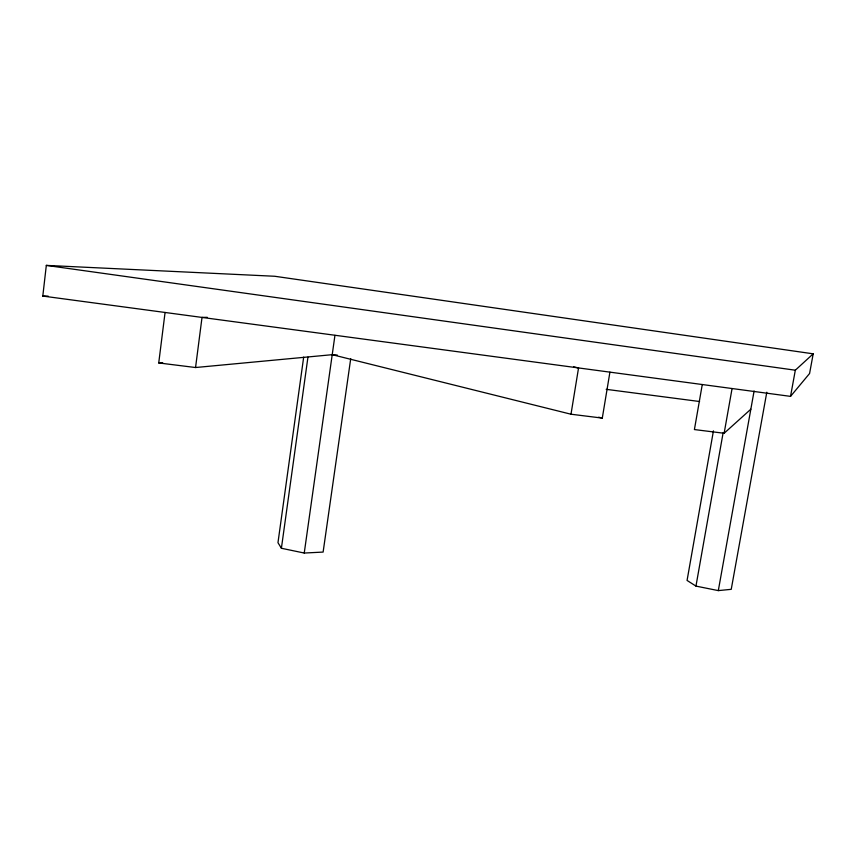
<?xml version="1.0" encoding="UTF-8"?>
<svg xmlns="http://www.w3.org/2000/svg" width="856" height="856" viewBox="0 0 856 856"><rect width="100%" height="100%" fill="white"/><g stroke="black" fill="none" stroke-linecap="round" stroke-linejoin="round"><path stroke-width="1.28" d="M42.8 296.069L46.32 265.392L274.712 276.263L813.2 353.828L809.583 373.505L790.537 396.371L42.8 296.069L48.129 296.123M337.253 355.047L332.214 354.684L195.553 367.524L158.734 362.944L165.069 312.472M195.553 367.524L202.016 317.426L207.27 317.319M303.677 357.102L277.975 542.683L281.399 548.268L304.244 553.04L323.119 552.077L350.714 358.685M281.399 548.268L307.946 357.134M304.244 553.04L334.942 335.37M609.921 372.146L602.292 418.103L570.995 414.218L578.549 367.93L573.584 366.839M702.273 384.526L694.409 429.562L724.133 433.264L750.83 409.211M713.433 430.878L687.068 580.432L695.96 586.103L718.312 590.608L731.238 589.324L766.805 392.23M695.96 586.103L723.127 432.751M724.133 433.264L732.073 388.528M718.312 590.608L754.104 390.989M790.537 396.371L795.32 370.209L813.2 353.828M158.734 362.944L162.64 362.623M606.187 389.33L699.598 401.518M46.32 265.392L795.32 370.209M598.644 417.204L602.292 418.103M332.214 354.684L570.995 414.218"/></g></svg>
